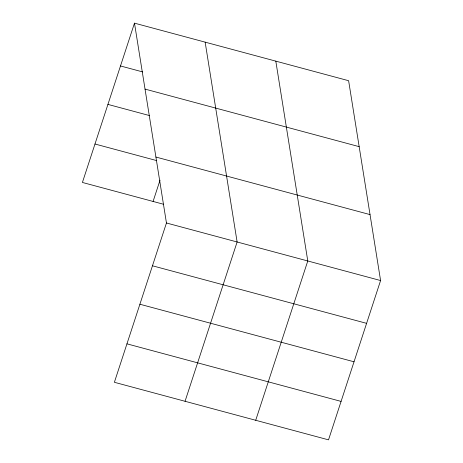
<?xml version="1.0" encoding="UTF-8"?>
<svg xmlns="http://www.w3.org/2000/svg" width="463" height="463" viewBox="0 0 463 463"><rect width="100%" height="100%" fill="white"/><g stroke="black" fill="none" stroke-linecap="round" stroke-linejoin="round"><path stroke-width="0.69" d="M134.484 23.15L166.454 222.987L114.384 382.288L328.516 439.85L380.586 280.543L348.616 80.712L134.484 23.15L82.414 182.457L163.468 204.241M153.079 201.451L160.036 180.171M185.05 401.282L237.12 241.981L205.144 42.145M255.715 420.277L307.779 260.976L275.809 61.139M120.49 65.954L142.662 71.915M145.035 89.093L359.166 146.655M107.925 104.401L149.491 115.571M155.904 157.038L370.035 214.601M94.979 144.01L156.639 160.586M166.454 222.987L380.586 280.543M152.466 265.785L366.598 323.348M139.895 304.232L354.027 361.794M126.949 343.841L341.081 401.404"/></g></svg>
